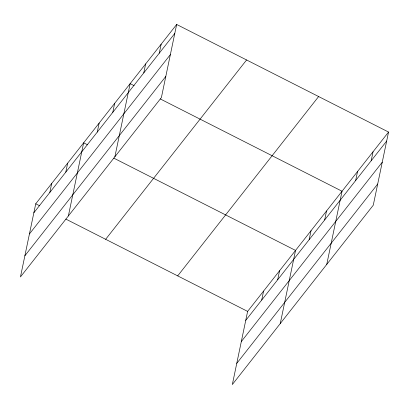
<?xml version="1.0" encoding="UTF-8"?>
<svg xmlns="http://www.w3.org/2000/svg" width="409" height="409" viewBox="0 0 409 409"><rect width="100%" height="100%" fill="white"/><g stroke="black" fill="none" stroke-linecap="round" stroke-linejoin="round"><path stroke-width="0.61" d="M176.662 24.458L35.731 203.794L20.45 276.944L161.381 97.603L176.662 24.458L388.55 132.056L373.269 205.206L232.338 384.542L247.619 311.397L388.55 132.056M49.826 192.455L51.703 183.472M65.798 172.133L67.674 163.145M68.364 215.967L83.646 142.818L87.628 144.842M97.27 132.076L99.152 123.094M112.777 112.352L114.653 103.365M114.873 156.785L130.154 83.64L134.132 85.66M143.779 72.899L145.655 63.911M159.28 53.17L161.156 44.182M261.714 300.058L263.595 291.07M277.685 279.73L279.567 270.748M280.257 323.57L295.538 250.42L113.779 158.119M309.163 239.679L311.039 230.691M324.664 219.95L326.54 210.967M326.76 264.388L342.042 191.238L160.282 98.937M355.666 180.497L357.548 171.514M371.173 160.773L373.049 151.785M33.855 212.782L174.781 33.441M29.433 233.953L170.359 54.617M24.872 255.768L165.803 76.432M105.655 239.306L246.586 59.965M177.695 275.886L318.626 96.55M245.743 320.38L386.674 141.044M241.32 341.556L382.251 162.215M236.765 363.371L377.691 184.03M35.731 203.794L39.709 205.814M65.859 219.096L247.619 311.397"/></g></svg>
